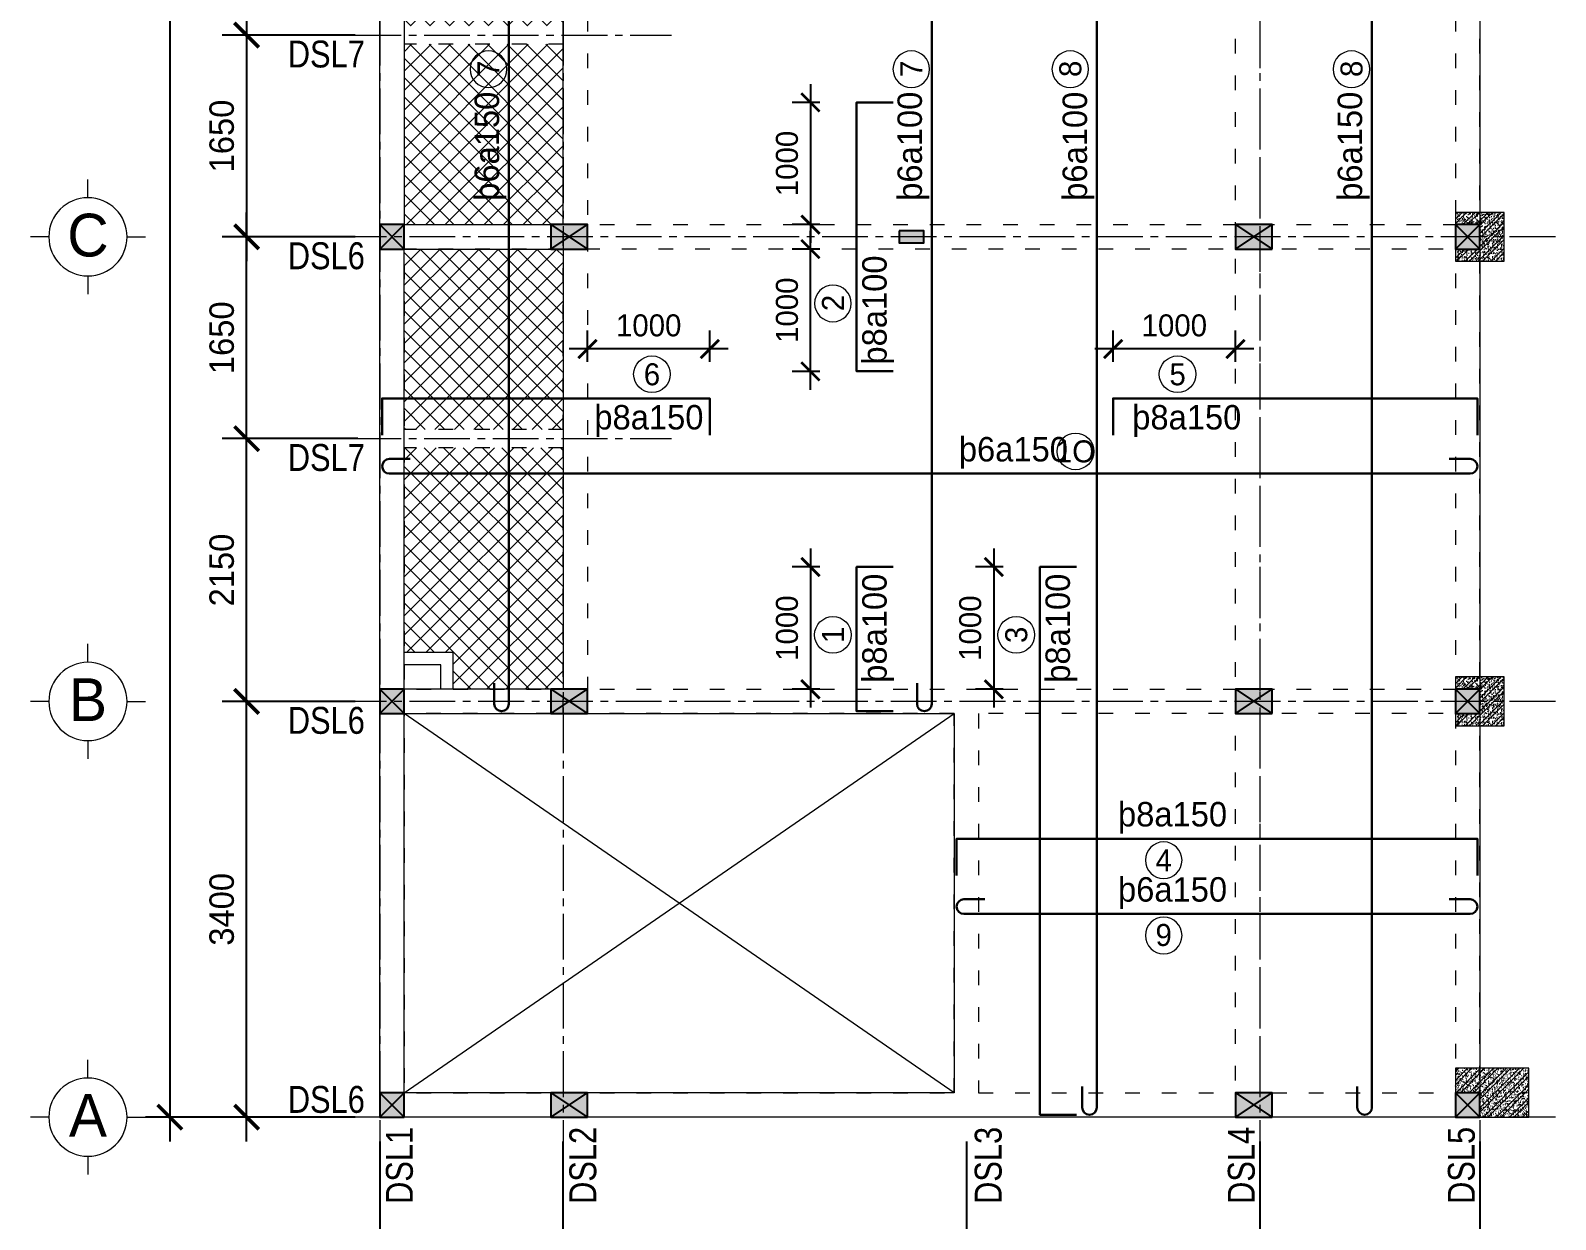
# Model space of a CAD drawing. Header units: inches. Extents: x 566748 to 757280, y 592180 to 740680.
# Drawn here: x 586541 to 599016, y 656216 to 665941 of the extents above; entities that cross this region are included whole.
import ezdxf
from ezdxf.enums import TextEntityAlignment as Align

# ---------------------------------------------------------------- set-up
doc = ezdxf.new("R2010")
doc.units = ezdxf.units.IN
doc.header["$MEASUREMENT"] = 0
for name, pattern in [('ACAD_ISO03W100', [30, 12, -18]), ('ACAD_ISO10W100', [18, 12, -3, 0, -3]), ('CENTER2', [1.125, 0.75, -0.125, 0.125, -0.125])]:
    doc.linetypes.add(name, pattern=pattern)
doc.layers.add('cot', color=123, linetype='Continuous')
doc.layers.add('TEXT', color=4, linetype='Continuous')
for name, color, linetype, lineweight in [('HACH', 8, 'Continuous', 5), ('HACTH', 8, 'Continuous', 5), ('HATCH', 8, 'Continuous', 15), ('NET CB', 2, 'Continuous', 20), ('NET GHI CHU', 7, 'Continuous', 13), ('NET KICH THUOC', 9, 'Continuous', 13), ('NET THEP DAI', 3, 'Continuous', 30), ('NET TRUC', 8, 'ACAD_ISO10W100', 9)]:
    doc.layers.add(name, color=color, linetype=linetype, lineweight=lineweight)
doc.styles.add('chu dan', font='Fonts5.ttf', dxfattribs={"height": 350})
doc.styles.add('DIM', font='Fonts5.ttf')
doc.styles.get("Standard").update_dxf_attribs({"font": 'VHELVEN0.TTF'})
doc.styles.add('VNIHELVE', font='Fonts5.ttf', dxfattribs={"height": 180})
doc.dimstyles.new('M 1-100', dxfattribs={"dimtxt": 200, "dimasz": 200, "dimexe": 200, "dimexo": 200, "dimgap": 100, "dimtad": 1, "dimtoh": 1, "dimdec": 0, "dimzin": 0, "dimdsep": 46, "dimtxsty": 'DIM', "dimblk": 'ARCHTICK', "dimcen": 200, "dimdle": 200, "dimadec": 0, "dimazin": 0, "dimtfac": 1, "dimtdec": 0, "dimtix": 1, "dimtofl": 0, "dimtmove": 2, "dimatfit": 3, "dimfxl": 1, "dimtolj": 1, "dimtzin": 0, "dimarcsym": 0})
doc.dimstyles.new('TL100', dxfattribs={"dimscale": 100, "dimtxt": 2, "dimasz": 1.5, "dimexe": 1.5, "dimexo": 3, "dimgap": 1, "dimtad": 1, "dimdec": 0, "dimzin": 9, "dimtxsty": 'VNIHELVE', "dimblk": 'ARCHTICK', "dimcen": 1, "dimdle": 1.5, "dimclrd": 256, "dimclre": 256, "dimclrt": 256, "dimadec": 0, "dimazin": 1, "dimtfac": 1, "dimtdec": 0, "dimtix": 1, "dimtmove": 0, "dimatfit": 0, "dimldrblk": 'ARCHTICK', "dimfxl": 6, "dimarcsym": 1})

# ---------------------------------------------------------------- blocks, each defined once
blk = doc.blocks.new('_ArchTick')
at = {"color": 0, "linetype": 'ByBlock', "const_width": 0.15}
blk.add_lwpolyline([(-0.5, -0.5), (0.5, 0.5)], dxfattribs=at)
blk = doc.blocks.new('*D559')
at = {"layer": 'Defpoints', "color": 0}
for p in [(588309, 660453), (589398, 660453), (589398, 657053)]:
    blk.add_point(p, dxfattribs=at)
at = {"layer": 'NET KICH THUOC', "color": 0, "lineweight": -2}
for p, q in [((588309, 656853), (588309, 660653)), ((589198, 660453), (588109, 660453)), ((589198, 657053), (588109, 657053))]:
    blk.add_line(p, q, dxfattribs=at)
at = {"layer": 'NET KICH THUOC', "color": 0, "lineweight": -2, "xscale": 200, "yscale": 200, "zscale": 200}
for p, rotation in [((588309, 660453), 90), ((588309, 657053), 270)]:
    blk.add_blockref('_ArchTick', p, dxfattribs=dict(at, rotation=rotation))
at = {"layer": 'NET KICH THUOC', "color": 0, "insert": (588106, 658753), "char_height": 200, "attachment_point": 5, "rotation": 90, "style": 'DIM'}
blk.add_mtext('\\A1;3400', dxfattribs=at)
blk = doc.blocks.new('*D560')
at = {"layer": 'Defpoints', "color": 0}
for p in [(588309, 662603), (589418, 662603), (589398, 660453)]:
    blk.add_point(p, dxfattribs=at)
at = {"layer": 'NET KICH THUOC', "color": 0, "lineweight": -2}
for p, q in [((588309, 660253), (588309, 662803)), ((589218, 662603), (588109, 662603)), ((589198, 660453), (588109, 660453))]:
    blk.add_line(p, q, dxfattribs=at)
at = {"layer": 'NET KICH THUOC', "color": 0, "lineweight": -2, "xscale": 200, "yscale": 200, "zscale": 200}
for p, rotation in [((588309, 662603), 90), ((588309, 660453), 270)]:
    blk.add_blockref('_ArchTick', p, dxfattribs=dict(at, rotation=rotation))
at = {"layer": 'NET KICH THUOC', "color": 0, "insert": (588106, 661528), "char_height": 200, "attachment_point": 5, "rotation": 90, "style": 'DIM'}
blk.add_mtext('\\A1;2150', dxfattribs=at)
blk = doc.blocks.new('*D561')
at = {"layer": 'Defpoints', "color": 0}
for p in [(588309, 664253), (589398, 664253), (589418, 662603)]:
    blk.add_point(p, dxfattribs=at)
at = {"layer": 'NET KICH THUOC', "color": 0, "lineweight": -2}
for p, q in [((588309, 662403), (588309, 664453)), ((589198, 664253), (588109, 664253)), ((589218, 662603), (588109, 662603))]:
    blk.add_line(p, q, dxfattribs=at)
at = {"layer": 'NET KICH THUOC', "color": 0, "lineweight": -2, "xscale": 200, "yscale": 200, "zscale": 200}
for p, rotation in [((588309, 664253), 90), ((588309, 662603), 270)]:
    blk.add_blockref('_ArchTick', p, dxfattribs=dict(at, rotation=rotation))
at = {"layer": 'NET KICH THUOC', "color": 0, "insert": (588106, 663428), "char_height": 200, "attachment_point": 5, "rotation": 90, "style": 'DIM'}
blk.add_mtext('\\A1;1650', dxfattribs=at)
blk = doc.blocks.new('*D562')
at = {"layer": 'Defpoints', "color": 0}
for p in [(589398, 668053), (588309, 665903), (589398, 665903)]:
    blk.add_point(p, dxfattribs=at)
at = {"layer": 'NET KICH THUOC', "color": 0, "lineweight": -2}
for p, q in [((588309, 668253), (588309, 665703)), ((589198, 668053), (588109, 668053)), ((589198, 665903), (588109, 665903))]:
    blk.add_line(p, q, dxfattribs=at)
at = {"layer": 'NET KICH THUOC', "color": 0, "lineweight": -2, "xscale": 200, "yscale": 200, "zscale": 200}
for p, rotation in [((588309, 668053), 90), ((588309, 665903), 270)]:
    blk.add_blockref('_ArchTick', p, dxfattribs=dict(at, rotation=rotation))
at = {"layer": 'NET KICH THUOC', "color": 0, "insert": (588106, 666978), "char_height": 200, "attachment_point": 5, "rotation": 90, "style": 'DIM'}
blk.add_mtext('\\A1;2150', dxfattribs=at)
blk = doc.blocks.new('*D563')
at = {"layer": 'Defpoints', "color": 0}
for p in [(589398, 665903), (588309, 664253), (589398, 664253)]:
    blk.add_point(p, dxfattribs=at)
at = {"layer": 'NET KICH THUOC', "color": 0, "lineweight": -2}
for p, q in [((588309, 666103), (588309, 664053)), ((589198, 665903), (588109, 665903)), ((589198, 664253), (588109, 664253))]:
    blk.add_line(p, q, dxfattribs=at)
at = {"layer": 'NET KICH THUOC', "color": 0, "lineweight": -2, "xscale": 200, "yscale": 200, "zscale": 200}
for p, rotation in [((588309, 665903), 90), ((588309, 664253), 270)]:
    blk.add_blockref('_ArchTick', p, dxfattribs=dict(at, rotation=rotation))
at = {"layer": 'NET KICH THUOC', "color": 0, "insert": (588106, 665078), "char_height": 200, "attachment_point": 5, "rotation": 90, "style": 'DIM'}
blk.add_mtext('\\A1;1650', dxfattribs=at)
blk = doc.blocks.new('*D570')
at = {"layer": 'Defpoints', "color": 0}
for p in [(589398, 679553), (587681, 657053), (589398, 657053)]:
    blk.add_point(p, dxfattribs=at)
at = {"layer": 'NET KICH THUOC', "color": 0, "lineweight": -2}
for p, q in [((587681, 679753), (587681, 656853)), ((589198, 679553), (587481, 679553)), ((589198, 657053), (587481, 657053))]:
    blk.add_line(p, q, dxfattribs=at)
at = {"layer": 'NET KICH THUOC', "color": 0, "lineweight": -2, "xscale": 200, "yscale": 200, "zscale": 200}
for p, rotation in [((587681, 679553), 90), ((587681, 657053), 270)]:
    blk.add_blockref('_ArchTick', p, dxfattribs=dict(at, rotation=rotation))
at = {"layer": 'NET KICH THUOC', "color": 0, "insert": (587479, 668303), "char_height": 200, "attachment_point": 5, "rotation": 90, "style": 'DIM'}
blk.add_mtext('\\A1;22500', dxfattribs=at)
blk = doc.blocks.new('SH')
at = {"layer": 'NET GHI CHU'}
blk.add_circle((0, 0), 150, dxfattribs=at)
at = {"layer": 'NET GHI CHU', "style": 'VNIHELVE'}
blk.add_attdef('1', text='', height=180, dxfattribs=at).set_placement((0, 0), align=Align.MIDDLE_CENTER)
blk = doc.blocks.new('*D571')
at = {"layer": 'Defpoints', "color": 0}
for p in [(593299, 661553), (592921, 660553), (593299, 660553)]:
    blk.add_point(p, dxfattribs=at)
at = {"layer": 'NET KICH THUOC', "lineweight": -2}
for p, q in [((592921, 661703), (592921, 660403)), ((592999, 661553), (592771, 661553)), ((592999, 660553), (592771, 660553))]:
    blk.add_line(p, q, dxfattribs=at)
at = {"layer": 'NET KICH THUOC', "lineweight": -2, "xscale": 150, "yscale": 150, "zscale": 150}
for p, rotation in [((592921, 661553), 90), ((592921, 660553), 270)]:
    blk.add_blockref('_ArchTick', p, dxfattribs=dict(at, rotation=rotation))
at = {"layer": 'NET KICH THUOC', "insert": (592730, 661053), "char_height": 180, "attachment_point": 5, "rotation": 90, "style": 'VNIHELVE'}
blk.add_mtext('1000', dxfattribs=at)
blk = doc.blocks.new('*D572')
at = {"layer": 'Defpoints', "color": 0}
for p in [(593299, 665353), (592921, 664353), (593299, 664353)]:
    blk.add_point(p, dxfattribs=at)
at = {"layer": 'NET KICH THUOC', "lineweight": -2}
for p, q in [((592921, 665503), (592921, 664203)), ((592999, 665353), (592771, 665353)), ((592999, 664353), (592771, 664353))]:
    blk.add_line(p, q, dxfattribs=at)
at = {"layer": 'NET KICH THUOC', "lineweight": -2, "xscale": 150, "yscale": 150, "zscale": 150}
for p, rotation in [((592921, 665353), 90), ((592921, 664353), 270)]:
    blk.add_blockref('_ArchTick', p, dxfattribs=dict(at, rotation=rotation))
at = {"layer": 'NET KICH THUOC', "insert": (592730, 664853), "char_height": 180, "attachment_point": 5, "rotation": 90, "style": 'VNIHELVE'}
blk.add_mtext('1000', dxfattribs=at)
blk = doc.blocks.new('*D573')
at = {"layer": 'Defpoints', "color": 0}
for p in [(592921, 664153), (593299, 664153), (593299, 663153)]:
    blk.add_point(p, dxfattribs=at)
at = {"layer": 'NET KICH THUOC', "lineweight": -2}
for p, q in [((592921, 663003), (592921, 664303)), ((592999, 664153), (592771, 664153)), ((592999, 663153), (592771, 663153))]:
    blk.add_line(p, q, dxfattribs=at)
at = {"layer": 'NET KICH THUOC', "lineweight": -2, "xscale": 150, "yscale": 150, "zscale": 150}
for p, rotation in [((592921, 664153), 90), ((592921, 663153), 270)]:
    blk.add_blockref('_ArchTick', p, dxfattribs=dict(at, rotation=rotation))
at = {"layer": 'NET KICH THUOC', "insert": (592730, 663653), "char_height": 180, "attachment_point": 5, "rotation": 90, "style": 'VNIHELVE'}
blk.add_mtext('1000', dxfattribs=at)
blk = doc.blocks.new('*D581')
at = {"layer": 'Defpoints', "color": 0}
for p in [(595398, 663336), (595398, 662932), (596398, 662932)]:
    blk.add_point(p, dxfattribs=at)
at = {"layer": 'NET KICH THUOC', "lineweight": -2}
for p, q in [((595398, 663232), (595398, 663486)), ((596398, 663232), (596398, 663486)), ((596548, 663336), (595248, 663336))]:
    blk.add_line(p, q, dxfattribs=at)
at = {"layer": 'NET KICH THUOC', "lineweight": -2, "xscale": 150, "yscale": 150, "zscale": 150, "rotation": 180}
blk.add_blockref('_ArchTick', (595398, 663336), dxfattribs=at)
at = {"layer": 'NET KICH THUOC', "lineweight": -2, "xscale": 150, "yscale": 150, "zscale": 150}
blk.add_blockref('_ArchTick', (596398, 663336), dxfattribs=at)
at = {"layer": 'NET KICH THUOC', "insert": (595898, 663528), "char_height": 180, "attachment_point": 5, "style": 'VNIHELVE'}
blk.add_mtext('1000', dxfattribs=at)
blk = doc.blocks.new('*D582')
at = {"layer": 'Defpoints', "color": 0}
for p in [(594798, 661553), (594421, 660553), (594798, 660553)]:
    blk.add_point(p, dxfattribs=at)
at = {"layer": 'NET KICH THUOC', "lineweight": -2}
for p, q in [((594421, 661703), (594421, 660403)), ((594498, 661553), (594271, 661553)), ((594498, 660553), (594271, 660553))]:
    blk.add_line(p, q, dxfattribs=at)
at = {"layer": 'NET KICH THUOC', "lineweight": -2, "xscale": 150, "yscale": 150, "zscale": 150}
for p, rotation in [((594421, 661553), 90), ((594421, 660553), 270)]:
    blk.add_blockref('_ArchTick', p, dxfattribs=dict(at, rotation=rotation))
at = {"layer": 'NET KICH THUOC', "insert": (594229, 661053), "char_height": 180, "attachment_point": 5, "rotation": 90, "style": 'VNIHELVE'}
blk.add_mtext('1000', dxfattribs=at)
blk = doc.blocks.new('TRM')
at = {"layer": 'NET GHI CHU', "linetype": 'Continuous', "ltscale": 400}
for p, q in [((0, -150), (0, 0)), ((-320, -470), (-470, -470)), ((320, -470), (470, -470)), ((0, -790), (0, -940))]:
    blk.add_line(p, q, dxfattribs=at)
blk.add_circle((0, -470), 320, dxfattribs=at)
at = {"layer": 'NET GHI CHU', "style": 'chu dan'}
blk.add_attdef('TR', text='', height=350, dxfattribs=at).set_placement((0, -470), align=Align.MIDDLE_CENTER)
blk = doc.blocks.new('*D554')
at = {"layer": 'Defpoints', "color": 0}
for p in [(589398, 657053), (590897, 657053), (590897, 655781)]:
    blk.add_point(p, dxfattribs=at)
at = {"layer": 'NET KICH THUOC', "color": 0, "lineweight": -2}
for p, q in [((589398, 656853), (589398, 655581)), ((590897, 656853), (590897, 655581)), ((589198, 655781), (591097, 655781))]:
    blk.add_line(p, q, dxfattribs=at)
at = {"layer": 'NET KICH THUOC', "color": 0, "lineweight": -2, "xscale": 200, "yscale": 200, "zscale": 200, "rotation": 180}
blk.add_blockref('_ArchTick', (589398, 655781), dxfattribs=at)
at = {"layer": 'NET KICH THUOC', "color": 0, "lineweight": -2, "xscale": 200, "yscale": 200, "zscale": 200}
blk.add_blockref('_ArchTick', (590897, 655781), dxfattribs=at)
at = {"layer": 'NET KICH THUOC', "color": 0, "insert": (590147, 655983), "char_height": 200, "attachment_point": 5, "style": 'DIM'}
blk.add_mtext('\\A1;1500', dxfattribs=at)
blk = doc.blocks.new('*D555')
at = {"layer": 'Defpoints', "color": 0}
for p in [(590897, 657053), (594197, 657053), (594197, 655781)]:
    blk.add_point(p, dxfattribs=at)
at = {"layer": 'NET KICH THUOC', "color": 0, "lineweight": -2}
for p, q in [((590897, 656853), (590897, 655581)), ((594197, 656853), (594197, 655581)), ((590697, 655781), (594397, 655781))]:
    blk.add_line(p, q, dxfattribs=at)
at = {"layer": 'NET KICH THUOC', "color": 0, "lineweight": -2, "xscale": 200, "yscale": 200, "zscale": 200, "rotation": 180}
blk.add_blockref('_ArchTick', (590897, 655781), dxfattribs=at)
at = {"layer": 'NET KICH THUOC', "color": 0, "lineweight": -2, "xscale": 200, "yscale": 200, "zscale": 200}
blk.add_blockref('_ArchTick', (594197, 655781), dxfattribs=at)
at = {"layer": 'NET KICH THUOC', "color": 0, "insert": (592547, 655983), "char_height": 200, "attachment_point": 5, "style": 'DIM'}
blk.add_mtext('\\A1;3300', dxfattribs=at)
blk = doc.blocks.new('*D556')
at = {"layer": 'Defpoints', "color": 0}
for p in [(594197, 657053), (596598, 657053), (596598, 655781)]:
    blk.add_point(p, dxfattribs=at)
at = {"layer": 'NET KICH THUOC', "color": 0, "lineweight": -2}
for p, q in [((594197, 656853), (594197, 655581)), ((596598, 656853), (596598, 655581)), ((593997, 655781), (596798, 655781))]:
    blk.add_line(p, q, dxfattribs=at)
at = {"layer": 'NET KICH THUOC', "color": 0, "lineweight": -2, "xscale": 200, "yscale": 200, "zscale": 200, "rotation": 180}
blk.add_blockref('_ArchTick', (594197, 655781), dxfattribs=at)
at = {"layer": 'NET KICH THUOC', "color": 0, "lineweight": -2, "xscale": 200, "yscale": 200, "zscale": 200}
blk.add_blockref('_ArchTick', (596598, 655781), dxfattribs=at)
at = {"layer": 'NET KICH THUOC', "color": 0, "insert": (595397, 655983), "char_height": 200, "attachment_point": 5, "style": 'DIM'}
blk.add_mtext('\\A1;2400', dxfattribs=at)
blk = doc.blocks.new('*D557')
at = {"layer": 'Defpoints', "color": 0}
for p in [(596598, 657053), (598398, 657053), (598398, 655781)]:
    blk.add_point(p, dxfattribs=at)
at = {"layer": 'NET KICH THUOC', "color": 0, "lineweight": -2}
for p, q in [((596598, 656853), (596598, 655581)), ((598398, 656853), (598398, 655581)), ((596398, 655781), (598598, 655781))]:
    blk.add_line(p, q, dxfattribs=at)
at = {"layer": 'NET KICH THUOC', "color": 0, "lineweight": -2, "xscale": 200, "yscale": 200, "zscale": 200, "rotation": 180}
blk.add_blockref('_ArchTick', (596598, 655781), dxfattribs=at)
at = {"layer": 'NET KICH THUOC', "color": 0, "lineweight": -2, "xscale": 200, "yscale": 200, "zscale": 200}
blk.add_blockref('_ArchTick', (598398, 655781), dxfattribs=at)
at = {"layer": 'NET KICH THUOC', "color": 0, "insert": (597498, 655983), "char_height": 200, "attachment_point": 5, "style": 'DIM'}
blk.add_mtext('\\A1;1800', dxfattribs=at)
blk = doc.blocks.new('*D558')
at = {"layer": 'Defpoints', "color": 0}
for p in [(589398, 657053), (598398, 657053), (589398, 655132)]:
    blk.add_point(p, dxfattribs=at)
at = {"layer": 'NET KICH THUOC', "color": 0, "lineweight": -2}
for p, q in [((589398, 656853), (589398, 654932)), ((598398, 656853), (598398, 654932)), ((598598, 655132), (589198, 655132))]:
    blk.add_line(p, q, dxfattribs=at)
at = {"layer": 'NET KICH THUOC', "color": 0, "lineweight": -2, "xscale": 200, "yscale": 200, "zscale": 200, "rotation": 180}
blk.add_blockref('_ArchTick', (589398, 655132), dxfattribs=at)
at = {"layer": 'NET KICH THUOC', "color": 0, "lineweight": -2, "xscale": 200, "yscale": 200, "zscale": 200}
blk.add_blockref('_ArchTick', (598398, 655132), dxfattribs=at)
at = {"layer": 'NET KICH THUOC', "color": 0, "insert": (593898, 655334), "char_height": 200, "attachment_point": 5, "style": 'DIM'}
blk.add_mtext('\\A1;9000', dxfattribs=at)
blk = doc.blocks.new('*D583')
at = {"layer": 'Defpoints', "color": 0}
for p in [(591098, 663336), (591098, 662932), (592098, 662932)]:
    blk.add_point(p, dxfattribs=at)
at = {"layer": 'NET KICH THUOC', "lineweight": -2}
for p, q in [((591098, 663232), (591098, 663486)), ((592098, 663232), (592098, 663486)), ((592248, 663336), (590948, 663336))]:
    blk.add_line(p, q, dxfattribs=at)
at = {"layer": 'NET KICH THUOC', "lineweight": -2, "xscale": 150, "yscale": 150, "zscale": 150, "rotation": 180}
blk.add_blockref('_ArchTick', (591098, 663336), dxfattribs=at)
at = {"layer": 'NET KICH THUOC', "lineweight": -2, "xscale": 150, "yscale": 150, "zscale": 150}
blk.add_blockref('_ArchTick', (592098, 663336), dxfattribs=at)
at = {"layer": 'NET KICH THUOC', "insert": (591598, 663528), "char_height": 180, "attachment_point": 5, "style": 'VNIHELVE'}
blk.add_mtext('1000', dxfattribs=at)

msp = doc.modelspace()

# ---------------------------------------------------------------- hatches: boundary and pattern name
at = {"layer": 'cot', "ltscale": 5}
h = msp.add_hatch(color=256, dxfattribs=at)
h.paths.add_polyline_path([(589497.6, 664253.4), (589397.6, 664353.4), (589397.6, 664153.4)])
h.paths.add_polyline_path([(589497.6, 664253.4), (589397.6, 664153.4), (589597.6, 664153.4)])
h.paths.add_polyline_path([(589597.6, 664353.4), (589497.6, 664253.4), (589597.6, 664153.4)])
h.paths.add_polyline_path([(589597.6, 664353.4), (589397.6, 664353.4), (589497.6, 664253.4)])
h = msp.add_hatch(color=256, dxfattribs=at)
h.paths.add_polyline_path([(590797.6, 664353.4), (590797.6, 664153.4), (590947.6, 664253.4)])
h.paths.add_polyline_path([(590947.6, 664253.4), (591097.6, 664353.4), (590797.6, 664353.4)])
h.paths.add_polyline_path([(590797.6, 664153.4), (591097.6, 664153.4), (590947.6, 664253.4)])
h.paths.add_polyline_path([(590947.6, 664253.4), (591097.6, 664153.4), (591097.6, 664353.4)])
h = msp.add_hatch(color=256, dxfattribs=at)
h.paths.add_polyline_path([(596397.6, 664353.4), (596397.6, 664153.4), (596547.6, 664253.4)])
h.paths.add_polyline_path([(596547.6, 664253.4), (596697.6, 664353.4), (596397.6, 664353.4)])
h.paths.add_polyline_path([(596397.6, 664153.4), (596697.6, 664153.4), (596547.6, 664253.4)])
h.paths.add_polyline_path([(596547.6, 664253.4), (596697.6, 664153.4), (596697.6, 664353.4)])
h = msp.add_hatch(color=256, dxfattribs=at)
h.paths.add_polyline_path([(598297.6, 664253.4), (598197.6, 664353.4), (598197.6, 664153.4)])
h.paths.add_polyline_path([(598297.6, 664253.4), (598197.6, 664153.4), (598397.6, 664153.4)])
h.paths.add_polyline_path([(598397.6, 664353.4), (598297.6, 664253.4), (598397.6, 664153.4)])
h.paths.add_polyline_path([(598397.6, 664353.4), (598197.6, 664353.4), (598297.6, 664253.4)])
h = msp.add_hatch(color=256, dxfattribs=at)
h.paths.add_polyline_path([(598297.6, 664253.4), (598197.6, 664353.4), (598197.6, 664153.4)])
h.paths.add_polyline_path([(598297.6, 664253.4), (598197.6, 664153.4), (598397.6, 664153.4)])
h.paths.add_polyline_path([(598397.6, 664353.4), (598297.6, 664253.4), (598397.6, 664153.4)])
h.paths.add_polyline_path([(598397.6, 664353.4), (598197.6, 664353.4), (598297.6, 664253.4)])
at = {"layer": 'cot', "ltscale": 800}
msp.add_hatch(color=256, dxfattribs=at).paths.add_polyline_path([(593647.6, 664303.4), (593647.6, 664203.4), (593847.6, 664203.4), (593847.6, 664303.4)])
at = {"layer": 'cot', "ltscale": 5}
h = msp.add_hatch(color=256, dxfattribs=at)
h.paths.add_polyline_path([(589497.6, 660453.4), (589397.6, 660553.4), (589397.6, 660353.4)])
h.paths.add_polyline_path([(589497.6, 660453.4), (589397.6, 660353.4), (589597.6, 660353.4)])
h.paths.add_polyline_path([(589597.6, 660553.4), (589497.6, 660453.4), (589597.6, 660353.4)])
h.paths.add_polyline_path([(589597.6, 660553.4), (589397.6, 660553.4), (589497.6, 660453.4)])
h = msp.add_hatch(color=256, dxfattribs=at)
h.paths.add_polyline_path([(590797.6, 660553.4), (590797.6, 660353.4), (590947.6, 660453.4)])
h.paths.add_polyline_path([(590947.6, 660453.4), (591097.6, 660553.4), (590797.6, 660553.4)])
h.paths.add_polyline_path([(590797.6, 660353.4), (591097.6, 660353.4), (590947.6, 660453.4)])
h.paths.add_polyline_path([(590947.6, 660453.4), (591097.6, 660353.4), (591097.6, 660553.4)])
h = msp.add_hatch(color=256, dxfattribs=at)
h.paths.add_polyline_path([(596397.6, 660553.4), (596397.6, 660353.4), (596547.6, 660453.4)])
h.paths.add_polyline_path([(596547.6, 660453.4), (596697.6, 660553.4), (596397.6, 660553.4)])
h.paths.add_polyline_path([(596397.6, 660353.4), (596697.6, 660353.4), (596547.6, 660453.4)])
h.paths.add_polyline_path([(596547.6, 660453.4), (596697.6, 660353.4), (596697.6, 660553.4)])
h = msp.add_hatch(color=256, dxfattribs=at)
h.paths.add_polyline_path([(598297.6, 660453.4), (598197.6, 660553.4), (598197.6, 660353.4)])
h.paths.add_polyline_path([(598297.6, 660453.4), (598197.6, 660353.4), (598397.6, 660353.4)])
h.paths.add_polyline_path([(598397.6, 660553.4), (598297.6, 660453.4), (598397.6, 660353.4)])
h.paths.add_polyline_path([(598397.6, 660553.4), (598197.6, 660553.4), (598297.6, 660453.4)])
h = msp.add_hatch(color=256, dxfattribs=at)
h.paths.add_polyline_path([(598297.6, 660453.4), (598197.6, 660553.4), (598197.6, 660353.4)])
h.paths.add_polyline_path([(598297.6, 660453.4), (598197.6, 660353.4), (598397.6, 660353.4)])
h.paths.add_polyline_path([(598397.6, 660553.4), (598297.6, 660453.4), (598397.6, 660353.4)])
h.paths.add_polyline_path([(598397.6, 660553.4), (598197.6, 660553.4), (598297.6, 660453.4)])
h = msp.add_hatch(color=256, dxfattribs=at)
h.paths.add_polyline_path([(589497.6, 657153.4), (589397.6, 657253.4), (589397.6, 657053.4)])
h.paths.add_polyline_path([(589497.6, 657153.4), (589397.6, 657053.4), (589597.6, 657053.4)])
h.paths.add_polyline_path([(589597.6, 657253.4), (589497.6, 657153.4), (589597.6, 657053.4)])
h.paths.add_polyline_path([(589597.6, 657253.4), (589397.6, 657253.4), (589497.6, 657153.4)])
h = msp.add_hatch(color=256, dxfattribs=at)
h.paths.add_polyline_path([(590797.6, 657253.4), (590797.6, 657053.4), (590947.6, 657153.4)])
h.paths.add_polyline_path([(590947.6, 657153.4), (591097.6, 657253.4), (590797.6, 657253.4)])
h.paths.add_polyline_path([(590797.6, 657053.4), (591097.6, 657053.4), (590947.6, 657153.4)])
h.paths.add_polyline_path([(590947.6, 657153.4), (591097.6, 657053.4), (591097.6, 657253.4)])
h = msp.add_hatch(color=256, dxfattribs=at)
h.paths.add_polyline_path([(596397.6, 657253.4), (596397.6, 657053.4), (596547.6, 657153.4)])
h.paths.add_polyline_path([(596547.6, 657153.4), (596697.6, 657253.4), (596397.6, 657253.4)])
h.paths.add_polyline_path([(596397.6, 657053.4), (596697.6, 657053.4), (596547.6, 657153.4)])
h.paths.add_polyline_path([(596547.6, 657153.4), (596697.6, 657053.4), (596697.6, 657253.4)])
h = msp.add_hatch(color=256, dxfattribs=at)
h.paths.add_polyline_path([(598297.6, 657153.4), (598197.6, 657253.4), (598197.6, 657053.4)])
h.paths.add_polyline_path([(598297.6, 657153.4), (598197.6, 657053.4), (598397.6, 657053.4)])
h.paths.add_polyline_path([(598397.6, 657253.4), (598297.6, 657153.4), (598397.6, 657053.4)])
h.paths.add_polyline_path([(598397.6, 657253.4), (598197.6, 657253.4), (598297.6, 657153.4)])
h = msp.add_hatch(color=256, dxfattribs=at)
h.paths.add_polyline_path([(598297.6, 657153.4), (598197.6, 657253.4), (598197.6, 657053.4)])
h.paths.add_polyline_path([(598297.6, 657153.4), (598197.6, 657053.4), (598397.6, 657053.4)])
h.paths.add_polyline_path([(598397.6, 657253.4), (598297.6, 657153.4), (598397.6, 657053.4)])
h.paths.add_polyline_path([(598397.6, 657253.4), (598197.6, 657253.4), (598297.6, 657153.4)])
at = {"layer": 'HACH', "ltscale": 800}
h = msp.add_hatch(dxfattribs=at)
h.set_pattern_fill('AR-CONC', color=256, scale=7, style=0)
h.set_pattern_definition([(50, (16363.12, 0), (50.2082128, -4.3926494), [5.25, -57.75]), (355, (16363.12, 0), (-9.7125934, 52.6534494), [4.2, -46.2]), (100.4514, (16367.304, -0.366), (40.4956567, 48.260768), [4.4618133, -49.0799478]), (46.1842, (16363.12, 14), (74.7068734, -11.586331), [7.875, -86.625]), (96.6356, (16369.345, 13.034), (65.4263894, 68.188251), [6.69272, -73.61991]), (351.1842, (16363.12, 14), (65.426336, 68.188302), [6.3, -69.3]), (21, (16370.12, 10.5), (41.7834936, -28.1833223), [5.25, -57.75]), (326, (16370.12, 10.5), (17.0320732, 50.7605032), [4.2, -46.2]), (71.4514, (16373.6, 8.15), (58.815584, 22.5771348), [4.4618133, -49.0799478]), (37.5, (16363.12, 0), (0.85118987, 23.30256977), [0, -45.64, 0, -46.9, 0, -46.375]), (7.5, (16363.12, 0), (18.4148676, 27.6088198), [0, -26.74, 0, -44.59, 0, -17.675]), (327.5, (16347.51, 0), (37.36757053, -1.57884102), [0, -17.5, 0, -54.6, 0, -72.45]), (317.5, (16340.51, 0), (40.8230319, 7.0073488), [0, -22.75, 0, -36.26, 0, -51.45])])
h.paths.add_polyline_path([(598397.6, 657453.4), (598197.6, 657453.4), (598197.6, 657253.4), (598397.6, 657253.4)])
h.paths.add_polyline_path([(598397.6, 657053.4), (598797.6, 657053.4), (598797.6, 657453.4), (598397.6, 657453.4)])
h = msp.add_hatch(dxfattribs=at)
h.set_pattern_fill('ANSI32', color=256, scale=200, style=0)
h.set_pattern_definition([(45, (16363.12, 0), (-53.0330086, 53.0330086), []), (45, (16398.475, 0), (-53.0330086, 53.0330086), [])])
h.paths.add_polyline_path([(598397.6, 657453.4), (598197.6, 657453.4), (598197.6, 657253.4), (598397.6, 657253.4)])
h.paths.add_polyline_path([(598397.6, 657453.4), (598397.6, 657053.4), (598797.6, 657053.4), (598797.6, 657453.4)])
at = {"layer": 'HACTH'}
h = msp.add_hatch(dxfattribs=at)
h.set_pattern_fill('ANSI37', color=256, scale=900, angle=90, style=0)
h.set_pattern_definition([(135, (1265503.83, 83677.38), (-79.549513, -79.549513), []), (225, (1265503.83, 83677.38), (79.549513, -79.549513), [])])
h.paths.add_polyline_path([(589597.6, 662528.4), (589597.6, 660853.4), (589997.6, 660853.4), (589997.6, 660553.4), (590897.6, 660553.4), (590897.6, 662528.4)])
h.paths.add_polyline_path([(590897.6, 664153.4), (589597.6, 664153.4), (589597.6, 662678.4), (590897.6, 662678.4)])
h.paths.add_polyline_path([(589597.6, 664353.4), (590897.6, 664353.4), (590897.6, 665828.4), (589597.6, 665828.4)])
h.paths.add_polyline_path([(589597.6, 665978.4), (590897.6, 665978.4), (590897.6, 667953.4), (589997.6, 667953.4), (589997.6, 667653.4), (589597.6, 667653.4)])
h.paths.add_polyline_path([(589997.6, 668453.4), (589997.6, 668153.4), (590897.6, 668153.4), (590897.6, 670128.4), (589597.6, 670128.4), (589597.6, 668453.4)])
h.paths.add_polyline_path([(590897.6, 670128.4), (590897.6, 671753.4), (589597.6, 671753.4), (589597.6, 670128.4)])
at = {"layer": 'HATCH', "ltscale": 800}
h = msp.add_hatch(dxfattribs=at)
h.set_pattern_fill('ANSI32', color=256, scale=200, style=0)
h.set_pattern_definition([(45, (1589.12, -40928.46), (-53.0330086, 53.0330086), []), (45, (1624.475, -40928.46), (-53.0330086, 53.0330086), [])])
h.paths.add_polyline_path([(598597.6, 664453.4), (598197.6, 664453.4), (598197.6, 664353.4), (598397.6, 664353.4), (598397.6, 664153.4), (598197.6, 664153.4), (598197.6, 664053.4), (598597.6, 664053.4)])
h = msp.add_hatch(dxfattribs=at)
h.set_pattern_fill('AR-CONC', color=256, scale=7, style=0)
h.set_pattern_definition([(50, (1589.12, -40928.46), (50.2082128, -4.3926494), [5.25, -57.75]), (355, (1589.12, -40928.46), (-9.7125934, 52.6534494), [4.2, -46.2]), (100.4514, (1593.304, -40928.826), (40.4956567, 48.260768), [4.4618133, -49.0799478]), (46.1842, (1589.12, -40914.46), (74.7068734, -11.586331), [7.875, -86.625]), (96.6356, (1595.345, -40915.425), (65.4263894, 68.188251), [6.69272, -73.61991]), (351.1842, (1589.12, -40914.46), (65.426336, 68.188302), [6.3, -69.3]), (21, (1596.12, -40917.96), (41.7834936, -28.1833223), [5.25, -57.75]), (326, (1596.12, -40917.96), (17.0320732, 50.7605032), [4.2, -46.2]), (71.4514, (1599.6, -40920.31), (58.815584, 22.5771348), [4.4618133, -49.0799478]), (37.5, (1589.12, -40928.46), (0.85118987, 23.30256977), [0, -45.64, 0, -46.9, 0, -46.375]), (7.5, (1589.12, -40928.46), (18.4148676, 27.6088198), [0, -26.74, 0, -44.59, 0, -17.675]), (327.5, (1573.51, -40928.46), (37.36757053, -1.57884102), [0, -17.5, 0, -54.6, 0, -72.45]), (317.5, (1566.51, -40928.46), (40.8230319, 7.0073488), [0, -22.75, 0, -36.26, 0, -51.45])])
h.paths.add_polyline_path([(598397.6, 664153.4), (598197.6, 664153.4), (598197.6, 664053.4), (598597.6, 664053.4), (598597.6, 664453.4), (598197.6, 664453.4), (598197.6, 664353.4), (598397.6, 664353.4)])
h = msp.add_hatch(dxfattribs=at)
h.set_pattern_fill('ANSI32', color=256, scale=200, style=0)
h.set_pattern_definition([(45, (1589.12, -44728.46), (-53.0330086, 53.0330086), []), (45, (1624.475, -44728.46), (-53.0330086, 53.0330086), [])])
h.paths.add_polyline_path([(598597.6, 660653.4), (598197.6, 660653.4), (598197.6, 660553.4), (598397.6, 660553.4), (598397.6, 660353.4), (598197.6, 660353.4), (598197.6, 660253.4), (598597.6, 660253.4)])
h = msp.add_hatch(dxfattribs=at)
h.set_pattern_fill('AR-CONC', color=256, scale=7, style=0)
h.set_pattern_definition([(50, (1589.12, -44728.46), (50.2082128, -4.3926494), [5.25, -57.75]), (355, (1589.12, -44728.46), (-9.7125934, 52.6534494), [4.2, -46.2]), (100.4514, (1593.304, -44728.826), (40.4956567, 48.260768), [4.4618133, -49.0799478]), (46.1842, (1589.12, -44714.46), (74.7068734, -11.586331), [7.875, -86.625]), (96.6356, (1595.345, -44715.425), (65.4263894, 68.188251), [6.69272, -73.61991]), (351.1842, (1589.12, -44714.46), (65.426336, 68.188302), [6.3, -69.3]), (21, (1596.12, -44717.96), (41.7834936, -28.1833223), [5.25, -57.75]), (326, (1596.12, -44717.96), (17.0320732, 50.7605032), [4.2, -46.2]), (71.4514, (1599.6, -44720.31), (58.815584, 22.5771348), [4.4618133, -49.0799478]), (37.5, (1589.12, -44728.46), (0.85118987, 23.30256977), [0, -45.64, 0, -46.9, 0, -46.375]), (7.5, (1589.12, -44728.46), (18.4148676, 27.6088198), [0, -26.74, 0, -44.59, 0, -17.675]), (327.5, (1573.51, -44728.46), (37.36757053, -1.57884102), [0, -17.5, 0, -54.6, 0, -72.45]), (317.5, (1566.51, -44728.46), (40.8230319, 7.0073488), [0, -22.75, 0, -36.26, 0, -51.45])])
h.paths.add_polyline_path([(598397.6, 660353.4), (598197.6, 660353.4), (598197.6, 660253.4), (598597.6, 660253.4), (598597.6, 660653.4), (598197.6, 660653.4), (598197.6, 660553.4), (598397.6, 660553.4)])

# ---------------------------------------------------------------- linework, layer by layer
at = {"layer": 'cot', "ltscale": 5}
for p, q in [((589397.6, 664153.4), (589597.6, 664353.4)), ((589397.6, 664353.4), (589597.6, 664153.4)), ((590797.6, 664153.4), (591097.6, 664353.4)), ((590797.6, 664353.4), (591097.6, 664153.4)), ((596397.6, 664153.4), (596697.6, 664353.4)), ((596397.6, 664353.4), (596697.6, 664153.4)), ((598197.6, 664153.4), (598397.6, 664353.4)), ((598197.6, 664353.4), (598397.6, 664153.4)), ((598197.6, 664153.4), (598397.6, 664353.4)), ((598197.6, 664353.4), (598397.6, 664153.4)), ((589397.6, 660353.4), (589597.6, 660553.4)), ((589397.6, 660553.4), (589597.6, 660353.4)), ((590797.6, 660353.4), (591097.6, 660553.4)), ((590797.6, 660553.4), (591097.6, 660353.4)), ((596397.6, 660353.4), (596697.6, 660553.4)), ((596397.6, 660553.4), (596697.6, 660353.4)), ((598197.6, 660353.4), (598397.6, 660553.4)), ((598197.6, 660553.4), (598397.6, 660353.4)), ((598197.6, 660353.4), (598397.6, 660553.4)), ((598197.6, 660553.4), (598397.6, 660353.4)), ((589397.6, 657053.4), (589597.6, 657253.4)), ((589397.6, 657253.4), (589597.6, 657053.4)), ((590797.6, 657053.4), (591097.6, 657253.4)), ((590797.6, 657253.4), (591097.6, 657053.4)), ((596397.6, 657053.4), (596697.6, 657253.4)), ((596397.6, 657253.4), (596697.6, 657053.4)), ((598197.6, 657053.4), (598397.6, 657253.4)), ((598197.6, 657253.4), (598397.6, 657053.4)), ((598197.6, 657053.4), (598397.6, 657253.4)), ((598197.6, 657253.4), (598397.6, 657053.4))]:
    msp.add_line(p, q, dxfattribs=at)
for points in [[(589597.6, 664153.4), (589597.6, 664353.4), (589397.6, 664353.4), (589397.6, 664153.4)], [(591097.6, 664153.4), (591097.6, 664353.4), (590797.6, 664353.4), (590797.6, 664153.4)], [(596697.6, 664153.4), (596697.6, 664353.4), (596397.6, 664353.4), (596397.6, 664153.4)], [(598397.6, 664153.4), (598397.6, 664353.4), (598197.6, 664353.4), (598197.6, 664153.4)], [(598397.6, 664153.4), (598397.6, 664353.4), (598197.6, 664353.4), (598197.6, 664153.4)], [(589597.6, 660353.4), (589597.6, 660553.4), (589397.6, 660553.4), (589397.6, 660353.4)], [(591097.6, 660353.4), (591097.6, 660553.4), (590797.6, 660553.4), (590797.6, 660353.4)], [(596697.6, 660353.4), (596697.6, 660553.4), (596397.6, 660553.4), (596397.6, 660353.4)], [(598397.6, 660353.4), (598397.6, 660553.4), (598197.6, 660553.4), (598197.6, 660353.4)], [(598397.6, 660353.4), (598397.6, 660553.4), (598197.6, 660553.4), (598197.6, 660353.4)], [(589597.6, 657053.4), (589597.6, 657253.4), (589397.6, 657253.4), (589397.6, 657053.4)], [(591097.6, 657053.4), (591097.6, 657253.4), (590797.6, 657253.4), (590797.6, 657053.4)], [(596697.6, 657053.4), (596697.6, 657253.4), (596397.6, 657253.4), (596397.6, 657053.4)], [(598397.6, 657053.4), (598397.6, 657253.4), (598197.6, 657253.4), (598197.6, 657053.4)], [(598397.6, 657053.4), (598397.6, 657253.4), (598197.6, 657253.4), (598197.6, 657053.4)]]:
    msp.add_lwpolyline(points, close=True, dxfattribs=at)
at = {"layer": 'cot', "ltscale": 800}
msp.add_lwpolyline([(593647.6, 664303.4), (593647.6, 664203.4), (593847.6, 664203.4), (593847.6, 664303.4)], close=True, dxfattribs=at)
at = {"layer": 'NET CB', "ltscale": 800}
for points in [[(589397.6, 657053.4), (589397.6, 679553.4), (598397.6, 679553.4), (598397.6, 657053.4)], [(589597.6, 667953.4), (589597.6, 664353.4), (590897.6, 664353.4), (590897.6, 667953.4)], [(598597.6, 664053.4), (598597.6, 664453.4), (598197.6, 664453.4), (598197.6, 664053.4)], [(589597.6, 660553.4), (589597.6, 664153.4), (590897.6, 664153.4), (590897.6, 660553.4)], [(598597.6, 660253.4), (598597.6, 660653.4), (598197.6, 660653.4), (598197.6, 660253.4)], [(589597.6, 657253.4), (589597.6, 660353.4), (594097.2, 660353.4), (594097.2, 657253.4)], [(598797.6, 657053.4), (598797.6, 657453.4), (598197.6, 657453.4), (598197.6, 657053.4)]]:
    msp.add_lwpolyline(points, close=True, dxfattribs=at)
for points in [[(589997.6, 660553.4), (589997.6, 660853.4), (589597.6, 660853.4)], [(589897.6, 660553.4), (589897.6, 660753.4), (589597.6, 660753.4)]]:
    msp.add_lwpolyline(points, dxfattribs=at)
at = {"layer": 'NET GHI CHU', "linetype": 'ACAD_ISO03W100', "ltscale": 10}
for p, q in [((590897.6, 665828.4), (589597.6, 665828.4)), ((590897.6, 662678.4), (589597.6, 662678.4)), ((590897.6, 662528.4), (589597.6, 662528.4))]:
    msp.add_line(p, q, dxfattribs=at)
for points in [[(589597.6, 660753.4), (589597.6, 657053.4), (589397.6, 657053.4), (589397.6, 679553.4), (589597.6, 679553.4), (589597.6, 677878.4)], [(590897.6, 679553.4), (591097.6, 679553.4), (591097.6, 660353.4), (590897.6, 660353.4), (590897.6, 662528.4)], [(596397.6, 679553.4), (596597.6, 679553.4), (596597.6, 657053.4), (596397.6, 657053.4), (596397.6, 679553.4)], [(589597.6, 665828.4), (589597.6, 662678.4)], [(590897.6, 662678.4), (590897.6, 665828.4)], [(589597.6, 662528.4), (589597.6, 660853.4)], [(594097.2, 660353.4), (589397.6, 660353.4), (589397.6, 660553.4), (589897.6, 660553.4)], [(589997.6, 660553.4), (598397.6, 660553.4), (598397.6, 660353.4), (594297.2, 660353.4)], [(594097.2, 657253.4), (594097.2, 660353.4)], [(594297.2, 660353.4), (594297.2, 657253.4)], [(594297.2, 657253.4), (598397.6, 657253.4), (598397.6, 657053.4), (589397.6, 657053.4), (589397.6, 657253.4), (594097.2, 657253.4)]]:
    msp.add_lwpolyline(points, dxfattribs=at)
for points in [[(598397.6, 657053.4), (598397.6, 679553.4), (598197.6, 679553.4), (598197.6, 657053.4)], [(598397.6, 664353.4), (598397.6, 664153.4), (589397.6, 664153.4), (589397.6, 664353.4)]]:
    msp.add_lwpolyline(points, close=True, dxfattribs=at)
at = {"layer": 'NET GHI CHU'}
for points in [[(594097.2, 657253.4), (589597.6, 660353.4)], [(589597.6, 657253.4), (594097.2, 660353.4)]]:
    msp.add_lwpolyline(points, dxfattribs=at)
at = {"layer": 'NET THEP DAI'}
for points in [[(590334.5, 660603.4), (590334.5, 660433.4, 1), (590454.5, 660433.4), (590454.5, 660433.4), (590454.5, 679473.4), (590454.5, 679473.4, 1), (590334.5, 679473.4), (590334.5, 679303.4)], [(593793.5, 660603.4), (593793.5, 660433.4, 1), (593913.5, 660433.4), (593913.5, 660433.4), (593913.5, 679473.4), (593913.5, 679473.4, 1), (593793.5, 679473.4), (593793.5, 679303.4)], [(595144, 657303.4), (595144, 657133.4, 1), (595264, 657133.4), (595264, 657133.4), (595264, 679473.4), (595264, 679473.4, 1), (595144, 679473.4), (595144, 679303.4)], [(597394.5, 657303.4), (597394.5, 657133.4, 1), (597514.5, 657133.4), (597514.5, 657133.4), (597514.5, 679473.4), (597514.5, 679473.4, 1), (597394.5, 679473.4), (597394.5, 679303.4)], [(598147.6, 662436.6), (598317.6, 662436.6, -1), (598317.6, 662316.6), (598317.6, 662316.6), (589477.6, 662316.6), (589477.6, 662316.6, -1), (589477.6, 662436.6), (589647.6, 662436.6)], [(598147.6, 658835), (598317.6, 658835, -1), (598317.6, 658715), (598317.6, 658715), (594177.2, 658715), (594177.2, 658715, -1), (594177.2, 658835), (594347.2, 658835)]]:
    msp.add_lwpolyline(points, format="xyb", dxfattribs=at)
for points in [[(593598.5, 665353.4), (593298.5, 665353.4), (593298.5, 663153.4), (593598.5, 663153.4)], [(589417.6, 662631.6), (589417.6, 662931.6), (592097.6, 662931.6), (592097.6, 662631.6)], [(598377.6, 662631.6), (598377.6, 662931.6), (595397.6, 662931.6), (595397.6, 662631.6)], [(593598.5, 661553.4), (593298.5, 661553.4), (593298.5, 660373.4), (593598.5, 660373.4)], [(595098, 661553.4), (594798, 661553.4), (594798, 657073.4), (595098, 657073.4)], [(598377.6, 659030), (598377.6, 659330), (594117.2, 659330), (594117.2, 659030)]]:
    msp.add_lwpolyline(points, dxfattribs=at)
at = {"layer": 'NET TRUC', "linetype": 'CENTER2', "ltscale": 500}
for points in [[(589397.6, 680091.8), (589397.6, 655817.3)], [(590897.2, 680091.8), (590897.2, 655817.3)], [(596597.6, 680091.8), (596597.6, 655817.3)], [(598397.6, 680091.8), (598397.6, 655817.3)], [(589197.6, 665903.4), (591783.5, 665903.4)], [(599016.3, 664253.4), (588272.7, 664253.4)], [(589197.6, 662603.4), (591783.5, 662603.4)], [(599016.3, 660453.4), (588272.7, 660453.4)], [(599016.3, 657053.4), (588272.7, 657053.4)]]:
    msp.add_lwpolyline(points, dxfattribs=at)

# ---------------------------------------------------------------- block references
at = {"layer": 'NET KICH THUOC'}
ref = msp.add_blockref('SH', (590287.6, 665624.1), dxfattribs=dict(at, xscale=-1, rotation=90))
ref.add_attrib('1', '7', dxfattribs={"layer": 'NET GHI CHU', "height": 180, "rotation": 90, "style": 'VNIHELVE'}).set_placement((590287.6, 665627.4), align=Align.MIDDLE_CENTER)
ref = msp.add_blockref('SH', (593746.6, 665624.1), dxfattribs=dict(at, xscale=-1, rotation=90))
ref.add_attrib('1', '7', dxfattribs={"layer": 'NET GHI CHU', "height": 180, "rotation": 90, "style": 'VNIHELVE'}).set_placement((593746.6, 665627.4), align=Align.MIDDLE_CENTER)
ref = msp.add_blockref('SH', (595047.1, 665624.1), dxfattribs=dict(at, xscale=-1, rotation=90))
ref.add_attrib('1', '8', dxfattribs={"layer": 'NET GHI CHU', "height": 180, "rotation": 90, "style": 'VNIHELVE'}).set_placement((595047.1, 665627.4), align=Align.MIDDLE_CENTER)
ref = msp.add_blockref('SH', (597347.6, 665624.1), dxfattribs=dict(at, xscale=-1, rotation=90))
ref.add_attrib('1', '8', dxfattribs={"layer": 'NET GHI CHU', "height": 180, "rotation": 90, "style": 'VNIHELVE'}).set_placement((597347.6, 665627.4), align=Align.MIDDLE_CENTER)
ref = msp.add_blockref('SH', (593105.4, 663709.1), dxfattribs=dict(at, xscale=-1, rotation=90))
ref.add_attrib('1', '2', dxfattribs={"layer": 'NET GHI CHU', "height": 180, "rotation": 90, "style": 'VNIHELVE'}).set_placement((593105.4, 663712.4), align=Align.MIDDLE_CENTER)
for p, values in [((591625, 663129.2), {'1': '6'}), ((595925, 663129.2), {'1': '5'}), ((595089.5, 662498.6), {'1': '1O'})]:
    msp.add_blockref('SH', p, dxfattribs=at).add_auto_attribs(values)
at = {"layer": 'NET KICH THUOC', "rotation": 90}
for p, values in [((593105.4, 660997.8), {'1': '1'}), ((594604.9, 660997.8), {'1': '3'})]:
    msp.add_blockref('SH', p, dxfattribs=at).add_auto_attribs(values)
at = {"layer": 'NET KICH THUOC'}
ref = msp.add_blockref('SH', (595811, 659154.3), dxfattribs=dict(at, xscale=-1, rotation=180))
ref.add_attrib('1', '4', dxfattribs={"layer": 'NET GHI CHU', "height": 180, "style": 'VNIHELVE'}).set_placement((595811, 659154.3), align=Align.MIDDLE_CENTER)
ref = msp.add_blockref('SH', (595811, 658539.3), dxfattribs=dict(at, xscale=-1, rotation=180))
ref.add_attrib('1', '9', dxfattribs={"layer": 'NET GHI CHU', "height": 180, "style": 'VNIHELVE'}).set_placement((595811, 658543.2), align=Align.MIDDLE_CENTER)
at = {"layer": 'TEXT'}
ref = msp.add_blockref('TRM', (587011, 663783.4), dxfattribs=dict(at, xscale=-1, rotation=180))
ref.add_attrib('TR', 'C', dxfattribs={"height": 350, "style": 'chu dan'}).set_placement((587011, 664267.5), align=Align.MIDDLE_CENTER)
ref = msp.add_blockref('TRM', (587011, 659983.4), dxfattribs=dict(at, xscale=-1, rotation=180))
ref.add_attrib('TR', 'B', dxfattribs={"height": 350, "style": 'chu dan'}).set_placement((587011, 660467.5), align=Align.MIDDLE_CENTER)
ref = msp.add_blockref('TRM', (587011, 656583.4), dxfattribs=dict(at, xscale=-1, rotation=180))
ref.add_attrib('TR', 'A', dxfattribs={"height": 350, "style": 'chu dan'}).set_placement((587011, 657067.5), align=Align.MIDDLE_CENTER)

# ---------------------------------------------------------------- texts
at = {"layer": 'TEXT', "ltscale": 800, "char_height": 220, "width": 968, "attachment_point": 1}
for s, insert in [('{\\fVNI-Helve-Condense|b0|i0|c0|p2;DSL7}', (588646, 665858.6)), ('{\\fVNI-Helve-Condense|b0|i0|c0|p2;DSL6}', (588646, 664208.6)), ('{\\fVNI-Helve-Condense|b0|i0|c0|p2;DSL7}', (588646, 662558.6)), ('{\\fVNI-Helve-Condense|b0|i0|c0|p2;DSL6}', (588646, 660408.6)), ('{\\fVNI-Helve-Condense|b0|i0|c0|p2;DSL6}', (588646, 657308.6))]:
    msp.add_mtext(s, dxfattribs=dict(at, insert=insert))
at = {"layer": 'TEXT', "char_height": 200, "rotation": 90, "style": 'VNIHELVE'}
for s, insert, width, attachment_point in [('þ6a150', (590174.4, 665440.4), 866.506, 3), ('þ6a100', (593633.4, 665440.4), 866.506, 3), ('þ6a100', (594983.9, 665440.4), 965.656, 3), ('þ6a150', (597234.4, 665440.4), 866.506, 3), ('þ8a100', (593344.8, 664100.9), 866.506, 3), ('þ8a100', (593344.8, 660605.9), 866.506, 1), ('þ8a100', (594844.3, 660605.9), 866.506, 1)]:
    msp.add_mtext(s, dxfattribs=dict(at, insert=insert, width=width, attachment_point=attachment_point))
at = {"layer": 'TEXT', "char_height": 200, "width": 866.506, "style": 'VNIHELVE'}
for s, insert, attachment_point in [('þ8a150', (591153.7, 662877.8), 1), ('þ8a150', (595553.7, 662877.8), 1), ('þ6a150', (594135.2, 662616.3), 1), ('þ8a150', (595437.2, 659370.7), 7), ('þ6a150', (595437.2, 658755.7), 7)]:
    msp.add_mtext(s, dxfattribs=dict(at, insert=insert, attachment_point=attachment_point))
at = {"layer": 'TEXT', "ltscale": 800, "char_height": 220, "width": 968, "attachment_point": 1, "rotation": 90}
for s, insert in [('{\\fVNI-Helve-Condense|b0|i0|c0|p2;DSL1}', (589448.5, 656343.8)), ('{\\fVNI-Helve-Condense|b0|i0|c0|p2;DSL2}', (590949.1, 656343.8)), ('{\\fVNI-Helve-Condense|b0|i0|c0|p2;DSL3}', (594265.1, 656343.8)), ('{\\fVNI-Helve-Condense|b0|i0|c0|p2;DSL4}', (596335.9, 656343.8)), ('{\\fVNI-Helve-Condense|b0|i0|c0|p2;DSL5}', (598135.9, 656343.8))]:
    msp.add_mtext(s, dxfattribs=dict(at, insert=insert))

# ---------------------------------------------------------------- dimensions: what is measured, and where the dimension line sits
at = {"layer": 'NET KICH THUOC'}
for base, p1, p2, angle, dimstyle, picture, middle in [((587681, 657053.4), (589397.6, 679553.4), (589397.6, 657053.4), 90, 'M 1-100', '*D570', (587478.9, 668303.4)), ((588308.5, 665903.4), (589397.6, 668053.4), (589397.6, 665903.4), 270, 'M 1-100', '*D562', (588106.4, 666978.4)), ((588308.5, 664253.4), (589397.6, 665903.4), (589397.6, 664253.4), 270, 'M 1-100', '*D563', (588106.4, 665078.4)), ((592921.5, 664353.4), (593298.5, 665353.4), (593298.5, 664353.4), 270, 'TL100', '*D572', (592729.6, 664853.4)), ((588308.5, 664253.4), (589417.6, 662603.4), (589397.6, 664253.4), 90, 'M 1-100', '*D561', (588106.4, 663428.4)), ((592921.5, 664153.4), (593298.5, 663153.4), (593298.5, 664153.4), 90, 'TL100', '*D573', (592729.6, 663653.4)), ((588308.5, 662603.4), (589397.6, 660453.4), (589417.6, 662603.4), 90, 'M 1-100', '*D560', (588106.4, 661528.4)), ((592921.5, 660553.4), (593298.5, 661553.4), (593298.5, 660553.4), 270, 'TL100', '*D571', (592729.6, 661053.4)), ((594421, 660553.4), (594798, 661553.4), (594798, 660553.4), 270, 'TL100', '*D582', (594229.1, 661053.4)), ((588308.5, 660453.4), (589397.6, 657053.4), (589397.6, 660453.4), 90, 'M 1-100', '*D559', (588106.4, 658753.4)), ((590897.2, 655781), (589397.6, 657053.4), (590897.2, 657053.4), 180, 'M 1-100', '*D554', (590147.4, 655983.2)), ((589397.6, 655131.5), (598397.6, 657053.4), (589397.6, 657053.4), 180, 'M 1-100', '*D558', (593897.6, 655333.7)), ((594197.2, 655781), (590897.2, 657053.4), (594197.2, 657053.4), 180, 'M 1-100', '*D555', (592547.2, 655983.2)), ((596597.6, 655781), (594197.2, 657053.4), (596597.6, 657053.4), 180, 'M 1-100', '*D556', (595397.4, 655983.2)), ((598397.6, 655781), (596597.6, 657053.4), (598397.6, 657053.4), 180, 'M 1-100', '*D557', (597497.6, 655983.2))]:
    dim = msp.add_linear_dim(base=base, p1=p1, p2=p2, angle=angle, dimstyle=dimstyle, dxfattribs=at)
    dim.commit()
    dim.dimension.update_dxf_attribs({"geometry": picture, "text_midpoint": middle})
for base, p1, p2, picture, middle in [((591097.6, 663336.3), (592097.6, 662931.6), (591097.6, 662931.6), '*D583', (591597.6, 663528.2)), ((595397.6, 663336.3), (596397.6, 662931.6), (595397.6, 662931.6), '*D581', (595897.6, 663528.2))]:
    dim = msp.add_linear_dim(base=base, p1=p1, p2=p2, dimstyle='TL100', dxfattribs=at)
    dim.commit()
    dim.dimension.update_dxf_attribs({"geometry": picture, "text_midpoint": middle})

doc.saveas('drawing.dxf')
